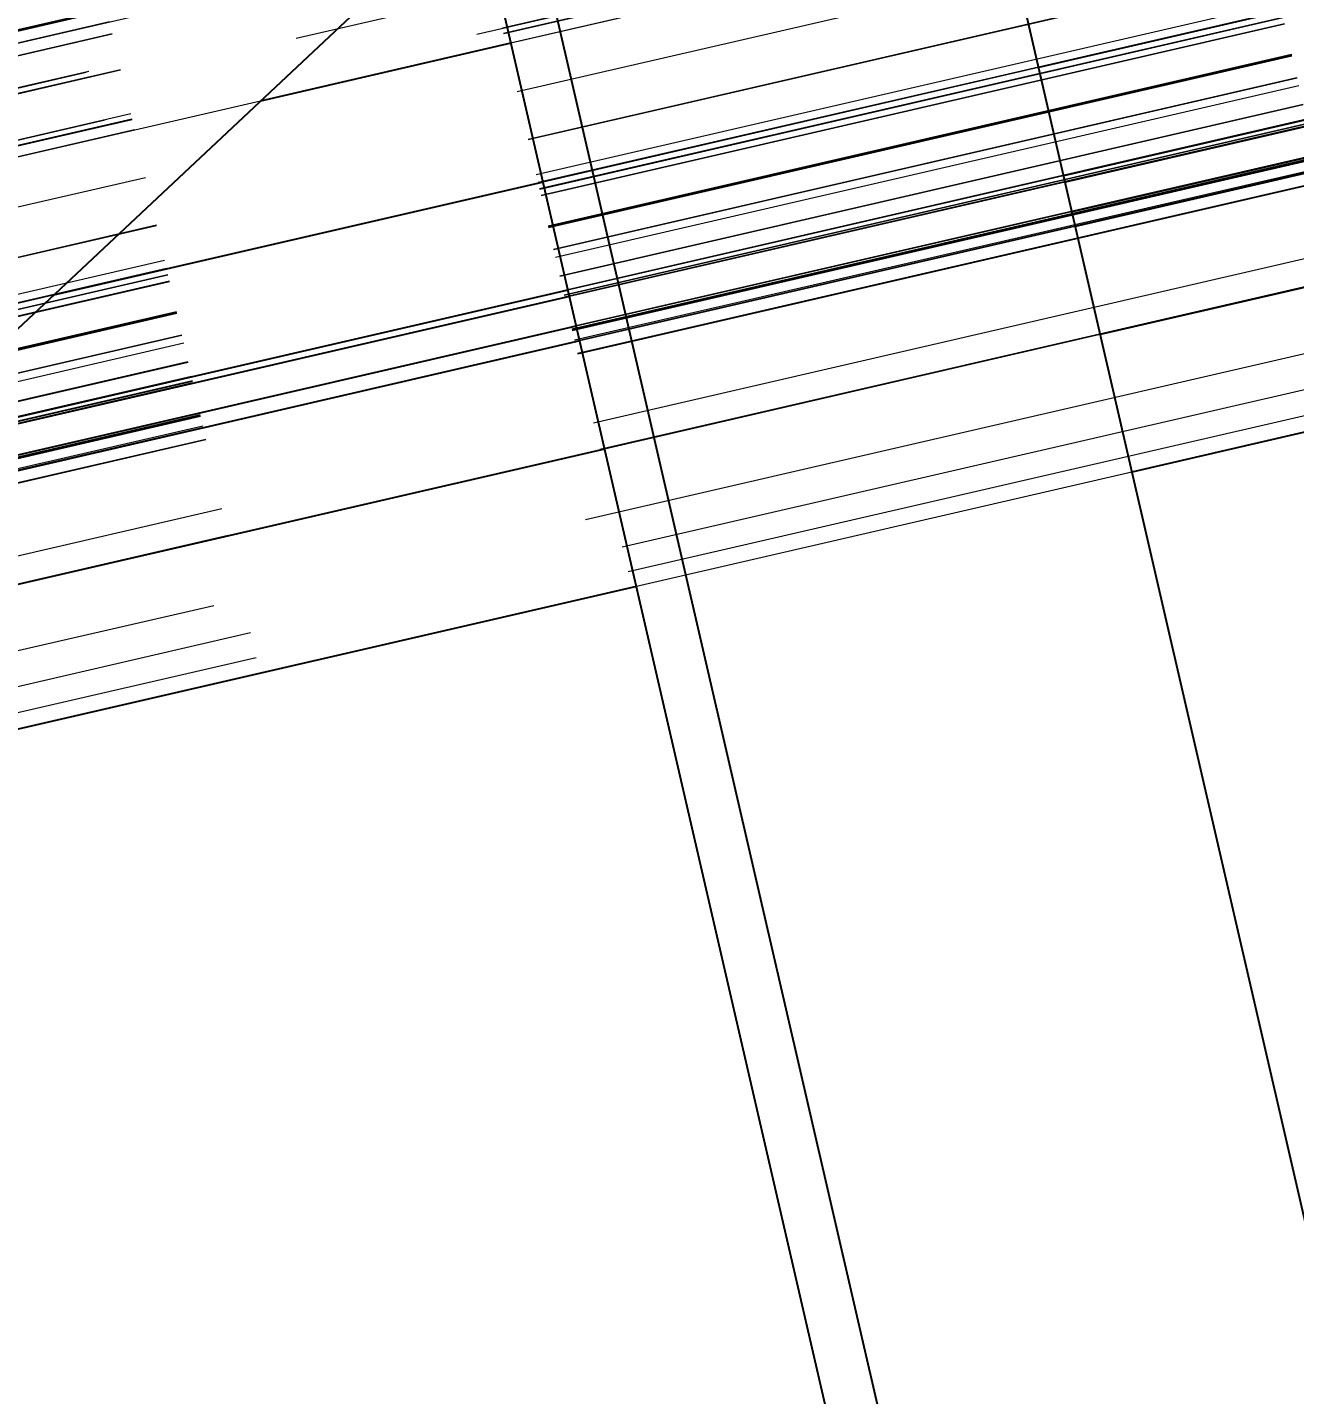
# Model space of a CAD drawing. Header units: millimetres. Extents: x 1293 to 41893, y 1011 to 26911.
# Drawn here: x 11369.6 to 11475.1, y 5219 to 5332.8 of the extents above; entities that cross this region are included whole.
import ezdxf

# ---------------------------------------------------------------- set-up
doc = ezdxf.new("R2010")
doc.units = ezdxf.units.MM
doc.header["$LTSCALE"] = 50
doc.linetypes.add('HIDDEN', pattern=[1.905, 1.27, -0.635])
doc.layers.add('CAPA_1', color=7, linetype='Continuous')
doc.layers.add('STRUC', color=4, linetype='Continuous')
doc.styles.add('SLDTEXTSTYLE0', font='TXT', dxfattribs={"width": 0.75})
doc.dimstyles.new('SLDDIMSTYLE1', dxfattribs={"dimtxt": 100, "dimasz": 100, "dimexe": 0, "dimexo": 0.0625, "dimgap": 25, "dimtad": 2, "dimdec": 4, "dimlfac": 75, "dimzin": 12, "dimdsep": 46, "dimtxsty": 'SLDTEXTSTYLE0', "dimsah": 1, "dimcen": 0.09, "dimadec": 0, "dimazin": 3, "dimtfac": 1, "dimtdec": 0, "dimtofl": 0, "dimtmove": 0, "dimatfit": 3, "dimfxl": 1, "dimfrac": 2, "dimtolj": 1, "dimtzin": 12, "dimarcsym": 0})

# ---------------------------------------------------------------- blocks, each defined once
blk = doc.blocks.new('_D_3')
at = {"layer": 'CAPA_1', "transparency": 16777216}
blk.add_arc((9899.27, 4708.49), 5214.32, 0, 13, dxfattribs=at)
for points in [[(14979.94, 5881.46), (14986.48, 5780.49), (15016.52, 5787.13)], [(15113.58, 4708.49), (15128.01, 4808.64), (15097.24, 4808.34)]]:
    blk.add_solid(points, dxfattribs=at)
at = {"layer": 'CAPA_1', "transparency": 16777216, "insert": (15196.76, 5413.27), "char_height": 100, "attachment_point": 1, "rotation": 276.5, "style": 'SLDTEXTSTYLE0'}
blk.add_mtext('13°', dxfattribs=at)

msp = doc.modelspace()

# ---------------------------------------------------------------- linework, layer by layer
at = {"color": 1, "linetype": 'HIDDEN', "lineweight": 18}
for p, q in [((12025.8512467, 5484.2738995), (11233.883258, 5301.4336826)), ((12025.8562143, 5484.2523825), (11233.8882257, 5301.4121655)), ((12025.8756103, 5484.168369), (11233.9076217, 5301.3281521)), ((12025.8805779, 5484.146852), (11233.9125893, 5301.306635)), ((12026.0919694, 5483.2312148), (11234.1239808, 5300.3909978)), ((12026.3230416, 5482.2303313), (11234.3550529, 5299.3901144)), ((12026.3280092, 5482.2088143), (11234.3600205, 5299.3685973)), ((12027.0114188, 5479.2486419), (11235.0434302, 5296.408425)), ((12027.0210335, 5479.2069963), (11235.0530448, 5296.3667794)), ((12027.8604579, 5475.5710498), (11235.8924692, 5292.7308328)), ((12027.9621031, 5475.1307761), (11235.9941144, 5292.2905591)), ((12027.9717177, 5475.0891305), (11236.0037291, 5292.2489135)), ((12028.1683281, 5474.2375174), (11236.2003394, 5291.3973004)), ((12010.6836634, 5474.6962862), (11251.7143409, 5299.4744116)), ((12029.0875821, 5470.2557909), (11237.1195934, 5287.4155739)), ((12030.000852, 5466.2999843), (11238.0328633, 5283.4597674)), ((12030.0104666, 5466.2583387), (11238.042478, 5283.4181218)), ((12030.6782263, 5463.3659541), (11238.7102376, 5280.5257371)), ((12030.8302167, 5462.7076111), (11238.862228, 5279.8673941)), ((12030.9515362, 5462.1821185), (11238.9835476, 5279.3419015)), ((12030.9611509, 5462.1404729), (11238.9931622, 5279.3002559)), ((12031.0757266, 5461.6441909), (11239.107738, 5278.8039739)), ((12031.0853413, 5461.6025453), (11239.1173526, 5278.7623283)), ((12031.664379, 5459.0944571), (11239.6963904, 5276.2542401)), ((12031.6739937, 5459.0528115), (11239.706005, 5276.2125945)), ((12031.6887427, 5458.9889266), (11239.720754, 5276.1487096)), ((12031.6983573, 5458.947281), (11239.7303686, 5276.107064)), ((12032.1118103, 5457.1564194), (11240.1438216, 5274.3162024)), ((12032.1214249, 5457.1147738), (11240.1534363, 5274.2745568)), ((12032.2688704, 5456.4761173), (11240.3008818, 5273.6359003)), ((12032.6247289, 5454.9347248), (11240.6567402, 5272.0945078)), ((12032.6343435, 5454.8930792), (11240.6663549, 5272.0528622)), ((12032.9065754, 5453.7139137), (11240.9385867, 5270.8736967)), ((12032.9902852, 5453.3513267), (11241.0222965, 5270.5111098)), ((12032.9998998, 5453.3096811), (11241.0319111, 5270.4694642)), ((12033.0299465, 5453.1795344), (11241.0619579, 5270.3393175)), ((12033.6018389, 5450.7023966), (11241.6338502, 5267.8621796)), ((12033.6429626, 5450.5242702), (11241.6749739, 5267.6840532)), ((12033.6525772, 5450.4826246), (11241.6845886, 5267.6424076)), ((12033.6673262, 5450.4187397), (11241.6993376, 5267.5785227)), ((12033.6769409, 5450.3770941), (11241.7089522, 5267.5368771)), ((12033.8595146, 5449.5862805), (11241.8915259, 5266.7460635)), ((12033.8836853, 5449.4815855), (11241.9156967, 5266.6413685)), ((12034.1147575, 5448.480702), (11242.1467688, 5265.640485)), ((12034.1243721, 5448.4390564), (11242.1563835, 5265.5988395)), ((12035.4501587, 5442.6964437), (11243.4821701, 5259.8562267)), ((12035.960044, 5440.487888), (11243.9920553, 5257.6476711)), ((12037.8344289, 5432.3690348), (11245.8664403, 5249.5288179)), ((12038.3105753, 5430.3066182), (11246.3425867, 5247.4664012)), ((11560.335161, 5371.9716788), (11301.5360256, 5312.2231905)), ((11560.1181272, 5371.8777073), (11301.829284, 5312.2470293)), ((11561.6917517, 5367.9036585), (11302.0210835, 5307.9539611)), ((11451.0928811, 5340.9864888), (11409.8445484, 5331.4635609)), ((11402.4048651, 5339.2190372), (11287.751781, 5312.7492871)), ((11453.7594168, 5329.4364541), (11412.511084, 5319.9135261)), ((11570.7222148, 5327.5039648), (11311.6647084, 5267.6958269)), ((11388.9970482, 5326.6505362), (11289.8281396, 5303.7555897)), ((11455.8357754, 5320.4427566), (11414.5874427, 5310.9198287)), ((11455.9591466, 5319.9083774), (11414.7108139, 5310.3854494)), ((11456.5310389, 5317.4312396), (11415.2827062, 5307.9083116)), ((11456.8128854, 5316.2104284), (11415.5645526, 5306.6875005)), ((11371.7782401, 5310.5096081), (11273.2269128, 5287.7572414)), ((11458.889244, 5307.216731), (11417.6409113, 5297.693803)), ((11461.5300955, 5295.7779467), (11420.2817627, 5286.2550187))]:
    msp.add_line(p, q, dxfattribs=at)
at = {"color": 7, "linetype": 'Continuous', "lineweight": 25}
for p, q in [((11511.9318597, 5077.463921), (11442.7661078, 5377.0537069)), ((11728.9460085, 5357.5157748), (11461.5300955, 5295.7779467)), ((11474.8083602, 5068.8932858), (11410.6207035, 5346.9205725)), ((11470.683527, 5067.940993), (11407.0489919, 5343.5724464)), ((11515.2356721, 5343.6293659), (11453.7594168, 5329.4364541)), ((11517.3120307, 5334.6356685), (11455.8357754, 5320.4427566)), ((11517.4354019, 5334.1012893), (11455.9591466, 5319.9083774)), ((11409.8445484, 5331.4635609), (11388.9970482, 5326.6505362)), ((11518.0072942, 5331.6241514), (11456.5310389, 5317.4312396)), ((11518.2891407, 5330.4033403), (11456.8128854, 5316.2104284)), ((11520.3654993, 5321.4096428), (11458.889244, 5307.216731)), ((11412.511084, 5319.9135261), (11371.7782401, 5310.5096081)), ((11414.5874427, 5310.9198287), (11360.5683663, 5298.4485422)), ((11414.7108139, 5310.3854494), (11360.6917375, 5297.914163)), ((11415.2827062, 5307.9083116), (11361.2636298, 5295.4370252)), ((11415.5645526, 5306.6875005), (11361.5454763, 5294.216214)), ((11417.6409113, 5297.693803), (11363.6218349, 5285.2225166)), ((11420.2817627, 5286.2550187), (11321.6000898, 5263.4725594))]:
    msp.add_line(p, q, dxfattribs=at)
at = {"layer": 'STRUC', "linetype": 'Continuous', "lineweight": 25}
msp.add_line((10991.4356025, 4953.9760359), (12187.9357139, 6075.5764474), dxfattribs=at)

# ---------------------------------------------------------------- dimensions: what is measured, and where the dimension line sits
at = {"layer": 'CAPA_1'}
dim = msp.add_angular_dim_2l(base=(15080.062669, 5298.7701303), line1=((16421.6646746, 4708.4929069), (6449.8953906, 4708.4929069)), line2=((16705.6180701, 6279.8631045), (11026.6060803, 4968.759879)), dimstyle='SLDDIMSTYLE1', dxfattribs=at)
dim.commit()
dim.dimension.update_dxf_attribs({"geometry": '_D_3', "text_midpoint": (15080.062669, 5298.7701303), "dimtype": 162})

doc.saveas('drawing.dxf')
